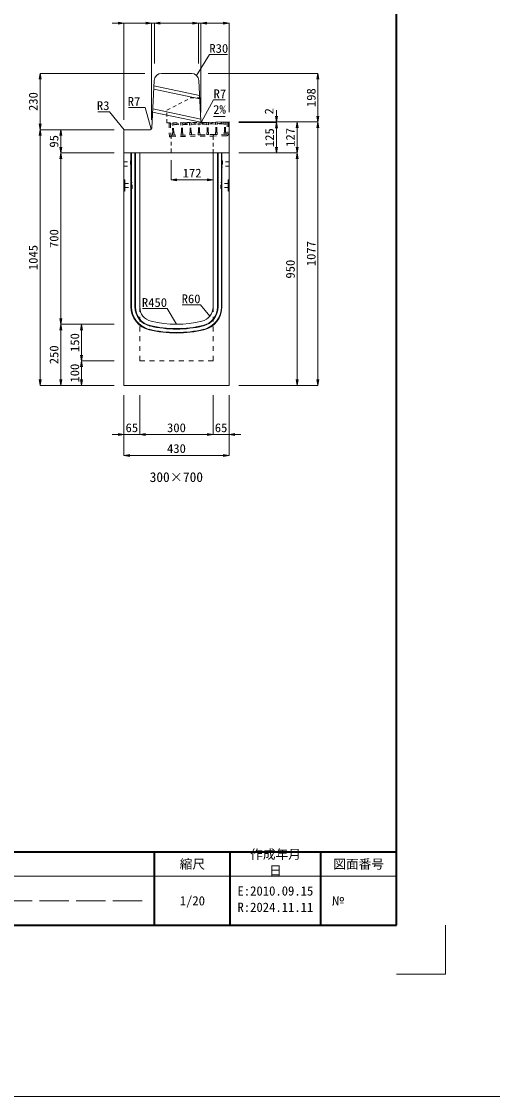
# Model space of a CAD drawing. Units: millimetres at full size. Extents: x -22536 to 51867, y -19720 to 38340.
# Drawn here: x -14603 to -12676, y 30700 to 35094 of the extents above; entities that cross this region are included whole.
import ezdxf
from ezdxf.enums import TextEntityAlignment as Align

# ---------------------------------------------------------------- set-up
doc = ezdxf.new("R2010")
doc.units = ezdxf.units.MM
doc.header["$LTSCALE"] = 20
for name, pattern in [('DASHED', [7.5, 6, -1.5]), ('USER1', [2, 1, -1]), ('USER2', [1.35, 0.75, -0.6]), ('USER3', [1.35, 0.75, -0.6]), ('USER4', [2, 1, -1])]:
    doc.linetypes.add(name, pattern=pattern)
for name, color, linetype, lineweight in [('0_2', 5, 'Continuous', 13), ('Defpoints_3', 1, 'Continuous', 13), ('インサート', 3, 'USER2', 9), ('図枠', 7, 'Continuous', 5), ('寸法線', 7, 'Continuous', 13), ('引出線', 4, 'Continuous', 13), ('本体', 2, 'Continuous', 13), ('目地', 132, 'Continuous', 5), ('ｸﾞﾚｰﾁﾝｸﾞ', 7, 'USER4', 9)]:
    doc.layers.add(name, color=color, linetype=linetype, lineweight=lineweight)
doc.layers.add('文字', color=7, linetype='Continuous')
doc.styles.add('ＭＳ ゴシック', font='')
doc.styles.add('ＭＳ 明朝', font='')
doc.styles.get('ＭＳ ゴシック').set_extended_font_data('MS Gothic')
doc.styles.get('ＭＳ 明朝').set_extended_font_data('MS Mincho')

# ---------------------------------------------------------------- blocks, each defined once
blk = doc.blocks.new('open_arrow')
at = {"color": 0, "linetype": 'Continuous', "lineweight": -2}
blk.add_lwpolyline([(7.5, 1.25), (0, 0), (7.5, -1.25)], dxfattribs=at)

msp = doc.modelspace()

# ---------------------------------------------------------------- linework, layer by layer
at = {"layer": '0_2'}
msp.add_line((-22536.1, 30700), (-3267.22, 30700), dxfattribs=at)
at = {"layer": 'Defpoints_3'}
for p in [(-12868.88, 31400), (-13068.88, 31200)]:
    msp.add_line(p, (-12868.88, 31200), dxfattribs=at)
at = {"layer": 'インサート'}
for p, q in [((-14183.88, 34520.08), (-14156.88, 34520.08)), ((-14183.88, 34520.08), (-14183.88, 34503.08)), ((-14183.88, 34503.08), (-14156.88, 34503.08)), ((-14153.88, 34524.08), (-14156.88, 34524.08)), ((-14156.88, 34524.08), (-14156.88, 34499.08)), ((-14156.88, 34499.08), (-14153.88, 34499.08)), ((-14153.88, 34499.08), (-14153.88, 34524.08)), ((-13783.88, 34524.08), (-13780.88, 34524.08)), ((-13783.88, 34499.08), (-13783.88, 34524.08)), ((-13780.88, 34499.08), (-13783.88, 34499.08)), ((-13780.88, 34524.08), (-13780.88, 34499.08)), ((-13753.88, 34520.08), (-13780.88, 34520.08)), ((-13753.88, 34503.08), (-13780.88, 34503.08)), ((-13753.88, 34520.08), (-13753.88, 34503.08)), ((-14180.68, 34432.08), (-14153.68, 34432.08)), ((-14180.68, 34432.08), (-14180.68, 34415.08)), ((-14180.68, 34415.08), (-14153.68, 34415.08)), ((-14150.68, 34436.08), (-14153.68, 34436.08)), ((-14153.68, 34436.08), (-14153.68, 34411.08)), ((-14153.68, 34411.08), (-14150.68, 34411.08)), ((-14150.68, 34411.08), (-14150.68, 34436.08)), ((-13787.08, 34436.08), (-13784.08, 34436.08)), ((-13787.08, 34411.08), (-13787.08, 34436.08)), ((-13784.08, 34411.08), (-13787.08, 34411.08)), ((-13784.08, 34436.08), (-13784.08, 34411.08)), ((-13757.08, 34432.08), (-13784.08, 34432.08)), ((-13757.08, 34415.08), (-13784.08, 34415.08)), ((-13757.08, 34432.08), (-13757.08, 34415.08))]:
    msp.add_line(p, q, dxfattribs=at)
at = {"layer": '図枠', "lineweight": 40}
for p, q in [((-13068.88, 31400), (-13068.88, 36940)), ((-20868.88, 31700), (-13068.88, 31700)), ((-14058.88, 31400), (-14058.88, 31700)), ((-13748.88, 31400), (-13748.88, 31700)), ((-13378.88, 31400), (-13378.88, 31700)), ((-20868.88, 31400), (-13068.88, 31400)), ((-20868.88, 31400), (-13068.88, 31400))]:
    msp.add_line(p, q, dxfattribs=at)
at = {"layer": '図枠', "lineweight": 13}
msp.add_line((-13068.88, 31600), (-16343.88, 31600), dxfattribs=at)
at = {"layer": '図枠', "linetype": 'DASHED', "lineweight": 9}
msp.add_line((-14108.88, 31500), (-15893.88, 31500), dxfattribs=at)
at = {"layer": '寸法線'}
for p, q in [((-14231.88, 35087.15), (-14070.38, 35087.15)), ((-14183.88, 34691.57), (-14183.88, 35087.15)), ((-14118.38, 35087.15), (-14010.88, 35087.15)), ((-14070.38, 34691.57), (-14070.38, 35087.15)), ((-14070.38, 34691.57), (-14070.38, 35087.15)), ((-14058.88, 34921.58), (-14058.88, 35087.15)), ((-14058.88, 35087.15), (-13878.88, 35087.15)), ((-14058.88, 34921.58), (-14058.88, 35087.15)), ((-13926.88, 35087.15), (-13820.88, 35087.15)), ((-13878.88, 34921.58), (-13878.88, 35087.15)), ((-13878.88, 34921.58), (-13878.88, 35087.15)), ((-13868.88, 34721.58), (-13868.88, 35087.15)), ((-13868.88, 35087.15), (-13753.88, 35087.15)), ((-13868.88, 34721.58), (-13868.88, 35087.15)), ((-13753.88, 34723.58), (-13753.88, 35087.15)), ((-14526.82, 34881.58), (-14526.82, 34651.57)), ((-14098.88, 34881.58), (-14526.82, 34881.58)), ((-13838.88, 34881.58), (-13390.1, 34881.58)), ((-13390.1, 34881.58), (-13390.1, 34683.58)), ((-13560.1, 34731.58), (-13560.1, 34633.58)), ((-13713.88, 34683.58), (-13560.1, 34683.58)), ((-13713.88, 34683.58), (-13475.1, 34683.58)), ((-13713.88, 34683.58), (-13390.1, 34683.58)), ((-13713.88, 34683.58), (-13390.1, 34683.58)), ((-13713.88, 34681.58), (-13560.1, 34681.58)), ((-13713.88, 34681.58), (-13560.1, 34681.58)), ((-13560.1, 34681.58), (-13560.1, 34556.58)), ((-13475.1, 34683.58), (-13475.1, 34556.58)), ((-13390.1, 34683.58), (-13390.1, 33606.58)), ((-14223.88, 34651.57), (-14526.82, 34651.57)), ((-14526.82, 33606.58), (-14526.82, 34651.57)), ((-14223.88, 34651.57), (-14526.82, 34651.57)), ((-14441.82, 34651.57), (-14441.82, 34556.58)), ((-14223.88, 34651.57), (-14441.82, 34651.57)), ((-14223.88, 34556.58), (-14441.82, 34556.58)), ((-14441.82, 34556.58), (-14441.82, 33856.58)), ((-14223.88, 34556.58), (-14441.82, 34556.58)), ((-13713.88, 34556.58), (-13560.1, 34556.58)), ((-13713.88, 34556.58), (-13475.1, 34556.58)), ((-13713.88, 34556.58), (-13475.1, 34556.58)), ((-13475.1, 34556.58), (-13475.1, 33606.58)), ((-13990.88, 34526.58), (-13990.88, 34446.35)), ((-13990.88, 34446.35), (-13818.88, 34446.35)), ((-14223.88, 33856.58), (-14441.82, 33856.58)), ((-14441.82, 33606.58), (-14441.82, 33856.58)), ((-14223.88, 33856.58), (-14441.82, 33856.58)), ((-14356.82, 33856.58), (-14356.82, 33706.58)), ((-14223.88, 33856.58), (-14356.82, 33856.58)), ((-14223.88, 33706.58), (-14356.82, 33706.58)), ((-14356.82, 33706.58), (-14356.82, 33606.58)), ((-14223.88, 33706.58), (-14356.82, 33706.58)), ((-14223.88, 33606.58), (-14526.82, 33606.58)), ((-14223.88, 33606.58), (-14441.82, 33606.58)), ((-14223.88, 33606.58), (-14356.82, 33606.58)), ((-13713.88, 33606.58), (-13475.1, 33606.58)), ((-13713.88, 33606.58), (-13390.1, 33606.58)), ((-14183.88, 33566.58), (-14183.88, 33405.42)), ((-14183.88, 33566.58), (-14183.88, 33320.42)), ((-14118.88, 33566.58), (-14118.88, 33405.42)), ((-14118.88, 33566.58), (-14118.88, 33405.42)), ((-13818.88, 33566.58), (-13818.88, 33405.42)), ((-13818.88, 33566.58), (-13818.88, 33405.42)), ((-13753.88, 33566.58), (-13753.88, 33405.42)), ((-13753.88, 33566.58), (-13753.88, 33320.42)), ((-14231.88, 33405.42), (-14070.88, 33405.42)), ((-14118.88, 33405.42), (-13818.88, 33405.42)), ((-13866.88, 33405.42), (-13705.88, 33405.42)), ((-14183.88, 33320.42), (-13753.88, 33320.42))]:
    msp.add_line(p, q, dxfattribs=at)
at = {"layer": '引出線'}
for points in [[(-13886.74, 34873.31), (-13834.28, 34958.65), (-13759.6, 34958.65)], [(-13867.04, 34683.5), (-13817.02, 34773.11), (-13769.09, 34773.11)], [(-14182.98, 34650.7), (-14242.82, 34724.79), (-14290.55, 34724.79)], [(-14072.21, 34653.5), (-14096.64, 34741.91), (-14164.57, 34741.91)], [(-13818.02, 34705.17), (-13769.31, 34706.14), (-13818.05, 34705.16)], [(-13831.81, 33889.89), (-13870.4, 33935.29), (-13945.07, 33935.29)], [(-13968.88, 33856.58), (-14007.39, 33920.12), (-14108.4, 33920.12)]]:
    msp.add_lwpolyline(points, dxfattribs=at)
at = {"layer": '本体', "lineweight": 20}
for p, q in [((-14070.04, 34658.23), (-14060.3, 34853.07)), ((-14030.34, 34881.58), (-13907.42, 34881.58)), ((-13869.22, 34688.34), (-13877.45, 34853.07)), ((-13862.1, 34681.69), (-13753.88, 34683.57)), ((-13753.88, 34556.58), (-13753.88, 34683.57)), ((-14183.88, 34648.57), (-14183.88, 34556.58)), ((-14077.04, 34651.57), (-14180.88, 34651.57)), ((-13753.88, 34556.58), (-14183.88, 34556.58))]:
    msp.add_line(p, q, dxfattribs=at)
at = {"layer": '本体', "lineweight": 9}
for p, q in [((-13873.69, 34777.79), (-14062.08, 34817.48)), ((-13874.36, 34791.22), (-14061.42, 34830.63)), ((-13868.89, 34681.74), (-14066.78, 34723.43)), ((-13869.56, 34695.17), (-14066.13, 34736.58)), ((-14183.88, 34448.08), (-14180.68, 34446.08)), ((-13753.88, 34448.08), (-13757.08, 34446.08)), ((-14180.68, 34446.08), (-14180.68, 34401.08)), ((-13757.08, 34446.08), (-13757.08, 34401.08)), ((-14180.68, 34401.08), (-14183.88, 34399.08)), ((-13757.08, 34401.08), (-13753.88, 34399.08))]:
    msp.add_line(p, q, dxfattribs=at)
at = {"layer": '本体', "linetype": 'USER3', "lineweight": 9}
for p, q in [((-14008.07, 34731.57), (-13911.18, 34781.57)), ((-13911.18, 34781.57), (-13873.88, 34781.57)), ((-14008.07, 34679.16), (-14008.07, 34731.57)), ((-14008.07, 34679.16), (-13862.1, 34681.69)), ((-13990.88, 34628.82), (-13990.88, 34556.58)), ((-13818.88, 34556.58), (-13818.88, 34631.81))]:
    msp.add_line(p, q, dxfattribs=at)
at = {"layer": '本体'}
for p, q in [((-14183.88, 34556.58), (-14183.88, 33606.58)), ((-14183.88, 34556.58), (-14118.88, 34556.58)), ((-14118.88, 34556.58), (-14118.88, 33927.1)), ((-13818.88, 34556.58), (-13753.88, 34556.58)), ((-13818.88, 34556.58), (-13818.88, 33927.1)), ((-13753.88, 34556.58), (-13753.88, 33606.58)), ((-14183.88, 33606.58), (-13753.88, 33606.58))]:
    msp.add_line(p, q, dxfattribs=at)
at = {"layer": '本体', "linetype": 'USER1', "lineweight": 15}
for p, q in [((-14118.88, 33927.1), (-14118.88, 33706.58)), ((-13818.88, 33927.1), (-13818.88, 33706.58)), ((-14118.88, 33706.58), (-13818.88, 33706.58))]:
    msp.add_line(p, q, dxfattribs=at)
at = {"layer": '本体', "lineweight": 20}
for centre, radius, start, end in [((-14030.34, 34851.58), 30, 90, 177.13784), ((-13907.42, 34851.58), 30, 2.86268, 90), ((-13862.22, 34688.69), 7, 182.86268, 270.99344), ((-14180.88, 34648.57), 3, 90, 180), ((-14077.04, 34658.57), 7, 270, 357.13784)]:
    msp.add_arc(centre, radius, start, end, dxfattribs=at)
at = {"layer": '本体'}
for centre, radius, start, end in [((-14058.88, 33927.1), 60, 180, 256.65764), ((-13878.88, 33927.1), 60, 283.34236, 0), ((-13968.88, 34306.58), 450, 256.65764, 283.34236)]:
    msp.add_arc(centre, radius, start, end, dxfattribs=at)
at = {"layer": '目地'}
for p, q in [((-14154.88, 34556.58), (-14154.88, 33927.1)), ((-14152.88, 34556.58), (-14152.88, 33927.1)), ((-14138.88, 34556.58), (-14138.88, 33927.1)), ((-14136.88, 34556.58), (-14136.88, 33927.1)), ((-13800.88, 33927.1), (-13800.88, 34556.58)), ((-13798.88, 33927.1), (-13798.88, 34556.58)), ((-13784.88, 33927.1), (-13784.88, 34556.58)), ((-13782.88, 33927.1), (-13782.88, 34556.58))]:
    msp.add_line(p, q, dxfattribs=at)
for centre, radius, start, end in [((-14058.88, 33927.1), 96, 180, 256.65764), ((-14058.88, 33927.1), 94, 180, 256.65764), ((-14058.88, 33927.1), 80, 180, 256.65764), ((-14058.88, 33927.1), 78, 180, 256.65764), ((-13878.88, 33927.1), 78, 283.34236, 0), ((-13878.88, 33927.1), 80, 283.34236, 0), ((-13878.88, 33927.1), 94, 283.34236, 0), ((-13878.88, 33927.1), 96, 283.34236, 0), ((-13968.88, 34306.58), 486, 256.65764, 283.34236), ((-13968.88, 34306.58), 484, 256.65764, 283.34236), ((-13968.88, 34306.58), 470, 256.65764, 283.34236), ((-13968.88, 34306.58), 468, 256.65764, 283.34236)]:
    msp.add_arc(centre, radius, start, end, dxfattribs=at)
at = {"layer": 'ｸﾞﾚｰﾁﾝｸﾞ'}
for p, q in [((-13992.95, 34678.79), (-13998.95, 34678.69)), ((-13998.95, 34678.69), (-13997.98, 34622.7)), ((-13992.95, 34678.79), (-13991.98, 34622.8)), ((-13986.45, 34678.91), (-13767.48, 34682.71)), ((-13986.45, 34678.91), (-13986.31, 34670.91)), ((-13984.79, 34669.43), (-13986.31, 34670.91)), ((-13984.25, 34638.44), (-13984.79, 34669.43)), ((-13980.79, 34669.5), (-13979.31, 34671.03)), ((-13980.25, 34638.51), (-13980.79, 34669.5)), ((-13979.45, 34679.03), (-13979.31, 34671.03)), ((-13979.33, 34672.03), (-13950.66, 34679.53)), ((-13979.33, 34672.03), (-13950.53, 34672.53)), ((-13950.66, 34679.53), (-13950.52, 34671.53)), ((-13948.99, 34670.05), (-13950.52, 34671.53)), ((-13948.45, 34639.06), (-13948.99, 34670.05)), ((-13944.99, 34670.12), (-13943.52, 34671.65)), ((-13944.45, 34639.13), (-13944.99, 34670.12)), ((-13943.66, 34679.65), (-13943.52, 34671.65)), ((-13943.54, 34672.65), (-13915.36, 34680.14)), ((-13943.54, 34672.65), (-13915.24, 34673.14)), ((-13915.36, 34680.14), (-13915.22, 34672.14)), ((-13913.7, 34670.67), (-13915.22, 34672.14)), ((-13913.16, 34639.67), (-13913.7, 34670.67)), ((-13909.7, 34670.74), (-13908.22, 34672.26)), ((-13909.16, 34639.74), (-13909.7, 34670.74)), ((-13908.36, 34680.26), (-13908.22, 34672.26)), ((-13908.24, 34673.26), (-13880.07, 34680.75)), ((-13908.24, 34673.26), (-13879.94, 34673.75)), ((-13880.37, 34680.75), (-13880.23, 34672.75)), ((-13878.7, 34671.28), (-13880.23, 34672.75)), ((-13878.16, 34640.28), (-13878.7, 34671.28)), ((-13874.7, 34671.35), (-13873.23, 34672.87)), ((-13874.16, 34640.35), (-13874.7, 34671.35)), ((-13873.37, 34680.87), (-13873.23, 34672.87)), ((-13873.25, 34673.87), (-13845.07, 34681.36)), ((-13844.95, 34674.36), (-13873.25, 34673.87)), ((-13845.07, 34681.36), (-13844.93, 34673.36)), ((-13843.41, 34671.89), (-13844.93, 34673.36)), ((-13842.87, 34640.89), (-13843.41, 34671.89)), ((-13839.41, 34671.96), (-13837.93, 34673.48)), ((-13838.87, 34640.96), (-13839.41, 34671.96)), ((-13838.07, 34681.48), (-13837.93, 34673.48)), ((-13837.95, 34674.48), (-13809.78, 34681.97)), ((-13809.65, 34674.98), (-13837.95, 34674.48)), ((-13809.78, 34681.97), (-13809.64, 34673.98)), ((-13808.11, 34672.5), (-13809.64, 34673.98)), ((-13807.57, 34641.51), (-13808.11, 34672.5)), ((-13804.11, 34672.57), (-13802.64, 34674.1)), ((-13803.57, 34641.58), (-13804.11, 34672.57)), ((-13802.78, 34682.1), (-13802.64, 34674.1)), ((-13802.66, 34675.1), (-13774.48, 34682.59)), ((-13774.36, 34675.59), (-13802.66, 34675.1)), ((-13774.48, 34682.59), (-13774.34, 34674.59)), ((-13772.82, 34673.12), (-13774.34, 34674.59)), ((-13772.28, 34642.12), (-13772.82, 34673.12)), ((-13768.82, 34673.19), (-13767.34, 34674.71)), ((-13768.28, 34642.19), (-13768.82, 34673.19)), ((-13767.48, 34682.71), (-13767.34, 34674.71)), ((-13761.98, 34682.81), (-13755.98, 34682.91)), ((-13761.98, 34682.81), (-13761.18, 34636.81)), ((-13755.98, 34682.91), (-13755.19, 34636.92)), ((-13755.98, 34682.91), (-13755.19, 34636.92)), ((-13992.08, 34628.8), (-13818.11, 34631.82)), ((-13991.98, 34622.8), (-13818, 34625.82)), ((-13984.25, 34638.44), (-13985.72, 34636.91)), ((-13985.72, 34636.91), (-13985.58, 34628.91)), ((-13985.58, 34628.91), (-13978.58, 34629.03)), ((-13980.25, 34638.51), (-13978.72, 34637.03)), ((-13978.72, 34637.03), (-13978.58, 34629.03)), ((-13948.45, 34639.06), (-13949.93, 34637.53)), ((-13949.93, 34637.53), (-13949.79, 34629.53)), ((-13949.79, 34629.53), (-13942.79, 34629.66)), ((-13944.45, 34639.13), (-13942.93, 34637.65)), ((-13942.93, 34637.65), (-13942.79, 34629.66)), ((-13913.16, 34639.67), (-13914.63, 34638.15)), ((-13914.63, 34638.15), (-13914.49, 34630.15)), ((-13914.49, 34630.15), (-13907.49, 34630.27)), ((-13909.16, 34639.74), (-13907.63, 34638.27)), ((-13907.63, 34638.27), (-13907.49, 34630.27)), ((-13878.16, 34640.28), (-13879.64, 34638.75)), ((-13879.64, 34638.75), (-13879.5, 34630.76)), ((-13872.5, 34630.88), (-13879.5, 34630.76)), ((-13874.16, 34640.35), (-13872.64, 34638.88)), ((-13872.64, 34638.88), (-13872.5, 34630.88)), ((-13842.87, 34640.89), (-13844.34, 34639.37)), ((-13844.34, 34639.37), (-13844.2, 34631.37)), ((-13837.2, 34631.49), (-13844.2, 34631.37)), ((-13838.87, 34640.96), (-13837.34, 34639.49)), ((-13837.34, 34639.49), (-13837.2, 34631.49)), ((-13765.11, 34632.74), (-13818.11, 34631.82)), ((-13818.11, 34631.82), (-13818, 34625.82)), ((-13765.01, 34626.74), (-13818, 34625.82)), ((-13807.57, 34641.51), (-13809.05, 34639.98)), ((-13809.05, 34639.98), (-13808.91, 34631.98)), ((-13801.91, 34632.1), (-13808.91, 34631.98)), ((-13803.57, 34641.58), (-13802.05, 34640.1)), ((-13802.05, 34640.1), (-13801.91, 34632.1)), ((-13772.28, 34642.12), (-13773.75, 34640.59)), ((-13773.75, 34640.59), (-13773.61, 34632.6)), ((-13766.61, 34632.72), (-13773.61, 34632.6)), ((-13768.28, 34642.19), (-13766.75, 34640.72)), ((-13766.75, 34640.72), (-13766.61, 34632.72)), ((-13991.98, 34622.8), (-13997.98, 34622.7))]:
    msp.add_line(p, q, dxfattribs=at)
for radius, start, end in [(4, 270.99562, 0.99536), (10, 270.99553, 0.99532)]:
    msp.add_arc((-13765.18, 34636.74), radius, start, end, dxfattribs=at)

# ---------------------------------------------------------------- block references
at = {"layer": '寸法線', "xscale": 3.2, "yscale": 3.2}
for p, rotation in [((-14183.88, 35087.15), 180), ((-14070.38, 35087.15), 180), ((-14070.38, 35087.15), 180), ((-13878.88, 35087.15), 180), ((-13878.88, 35087.15), 180), ((-13753.88, 35087.15), 180), ((-14526.82, 34881.58), 270), ((-13390.1, 34881.58), 270), ((-14526.82, 34651.57), 90), ((-13560.1, 34683.58), 90), ((-13560.1, 34681.58), 270), ((-13560.1, 34681.58), 270), ((-13475.1, 34683.58), 270), ((-13390.1, 34683.58), 90), ((-13390.1, 34683.58), 270), ((-14526.82, 34651.57), 270), ((-14441.82, 34651.57), 270), ((-14441.82, 34556.58), 90), ((-13560.1, 34556.58), 90), ((-13475.1, 34556.58), 90), ((-14441.82, 34556.58), 270), ((-13475.1, 34556.58), 270), ((-13818.88, 34446.35), 180), ((-14441.82, 33856.58), 90), ((-14441.82, 33856.58), 270), ((-14356.82, 33856.58), 270), ((-14356.82, 33706.58), 90), ((-14356.82, 33706.58), 270), ((-14526.82, 33606.58), 90), ((-14441.82, 33606.58), 90), ((-14356.82, 33606.58), 90), ((-13475.1, 33606.58), 90), ((-13390.1, 33606.58), 90), ((-14183.88, 33405.42), 180), ((-13818.88, 33405.42), 180), ((-13818.88, 33405.42), 180), ((-13753.88, 33320.42), 180)]:
    msp.add_blockref('open_arrow', p, dxfattribs=dict(at, rotation=rotation))
for p in [(-14058.88, 35087.15), (-14058.88, 35087.15), (-13868.88, 35087.15), (-13868.88, 35087.15), (-13990.88, 34446.35), (-14118.88, 33405.42), (-14118.88, 33405.42), (-13753.88, 33405.42), (-14183.88, 33320.42)]:
    msp.add_blockref('open_arrow', p, dxfattribs=at)
at = {"layer": '引出線'}
for p, xscale, yscale, rotation in [((-13886.74, 34873.31), 0.16, 0.16, 58.4), ((-13867.04, 34683.5), 0.16, 0.16, 60.8), ((-13818.02, 34705.17), 0.16, 0.16, 1.1), ((-14182.98, 34650.7), 0.16, 0.16, 128.9), ((-14072.21, 34653.5), 0.16, 0.16, 105.4), ((-13831.81, 33889.89), 0.133, 0.133, 130.4), ((-13968.88, 33856.58), 0.133, 0.133, 121.2)]:
    msp.add_blockref('open_arrow', p, dxfattribs=dict(at, xscale=xscale, yscale=yscale, rotation=rotation))

# ---------------------------------------------------------------- texts
at = {"layer": '図枠', "style": 'ＭＳ ゴシック'}
for s, p in [('作成年月', (-13667.48, 31709.23)), ('日', (-13589.78, 31642.57)), ('E:2010.09.15', (-13719.28, 31559.23)), ('R:2024.11.11', (-13719.28, 31492.57))]:
    msp.add_text(s, height=37.98, dxfattribs=at).set_placement(p, align=Align.TOP_LEFT)
for s, p in [('縮尺', (-13903.88, 31650)), ('図面番号', (-13223.88, 31650)), ('1/20', (-13903.88, 31500))]:
    msp.add_text(s, height=37.98, dxfattribs=at).set_placement(p, align=Align.MIDDLE_CENTER)
msp.add_text('№', height=37.98, dxfattribs=at).set_placement((-13334.52, 31500), align=Align.MIDDLE_LEFT)
at = {"layer": '寸法線', "style": 'ＭＳ 明朝', "width": 1.05}
for s, p in [('230', (-14554.82, 34766.58)), ('198', (-13418.1, 34782.58)), ('2', (-13590.1, 34726.91)), ('95', (-14469.82, 34604.08)), ('125', (-13588.1, 34619.08)), ('127', (-13503.1, 34620.08)), ('700', (-14469.82, 34206.58)), ('1077', (-13418.1, 34145.08)), ('1045', (-14554.82, 34129.08)), ('950', (-13503.1, 34081.58)), ('150', (-14384.82, 33781.58)), ('250', (-14469.82, 33731.58)), ('100', (-14384.82, 33656.58))]:
    msp.add_text(s, height=36.03, rotation=90, dxfattribs=at).set_placement(p, align=Align.MIDDLE_CENTER)
for s, p in [('172', (-13904.88, 34474.35)), ('65', (-14151.38, 33433.42)), ('300', (-13968.88, 33433.42)), ('65', (-13786.38, 33433.42)), ('430', (-13968.88, 33348.42))]:
    msp.add_text(s, height=36.03, dxfattribs=at).set_placement(p, align=Align.MIDDLE_CENTER)
at = {"layer": '引出線', "style": 'ＭＳ 明朝', "width": 1.05}
for s, p in [('R30', (-13834.28, 35001.85)), ('R7', (-13817.02, 34816.31))]:
    msp.add_text(s, height=36.03, dxfattribs=at).set_placement(p, align=Align.TOP_LEFT)
for s, p in [('R3', (-14242.82, 34767.99)), ('R7', (-14116.64, 34785.11)), ('R60', (-13870.4, 33978.49)), ('R450', (-14007.39, 33963.32))]:
    msp.add_text(s, height=36.03, dxfattribs=at).set_placement(p, align=Align.TOP_RIGHT)
msp.add_text('2%', height=36.03, rotation=1.146, dxfattribs=at).set_placement((-13818.99, 34752.06), align=Align.TOP_LEFT)
at = {"layer": '文字', "style": 'ＭＳ 明朝'}
msp.add_text('300×700', height=40.03, dxfattribs=at).set_placement((-13969.36, 33231.6), align=Align.MIDDLE_CENTER)

doc.saveas('drawing.dxf')
